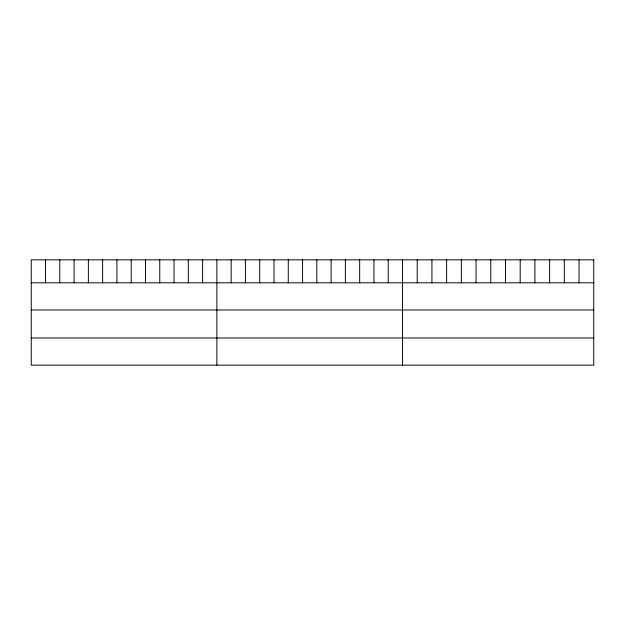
<?xml version="1.0" encoding="UTF-8"?>
<svg xmlns="http://www.w3.org/2000/svg" width="625" height="625" viewBox="0 0 625 625"><rect width="100%" height="100%" fill="white"/><g stroke="black" fill="none" stroke-linecap="round" stroke-linejoin="round"><path stroke-width="0.94" d="M31.25 282.805L593.75 282.805M31.25 309.977L593.75 309.977M31.25 337.984L593.75 337.984M579.039 259.844L579.039 282.805M564.328 259.844L564.328 282.805M549.617 259.844L549.617 282.805M534.906 259.844L534.906 282.805M520.195 259.844L520.195 282.805M505.484 259.844L505.484 282.805M490.766 259.844L490.766 282.805M476.055 259.844L476.055 282.805M461.344 259.844L461.344 282.805M446.633 259.844L446.633 282.805M431.922 259.844L431.922 282.805M417.211 259.844L417.211 282.805M402.5 259.844L402.5 365.156M388.219 259.844L388.219 282.805M373.945 259.844L373.945 282.805M359.664 259.844L359.664 282.805M345.383 259.844L345.383 282.805M331.109 259.844L331.109 282.805M316.828 259.844L316.828 282.805M302.547 259.844L302.547 282.805M288.266 259.844L288.266 282.805M273.992 259.844L273.992 282.805M259.711 259.844L259.711 282.805M245.43 259.844L245.43 282.805M231.156 259.844L231.156 282.805M216.875 259.844L216.875 365.156M202.594 259.844L202.594 282.805M188.32 259.844L188.32 282.805M174.039 259.844L174.039 282.805M159.758 259.844L159.758 282.805M145.484 259.844L145.484 282.805M131.203 259.844L131.203 282.805M116.922 259.844L116.922 282.805M102.641 259.844L102.641 282.805M88.367 259.844L88.367 282.805M74.086 259.844L74.086 282.805M59.805 259.844L59.805 282.805M45.531 259.844L45.531 282.805M593.75 259.844L31.25 259.844L31.25 365.156L593.75 365.156L593.75 259.844"/></g></svg>
